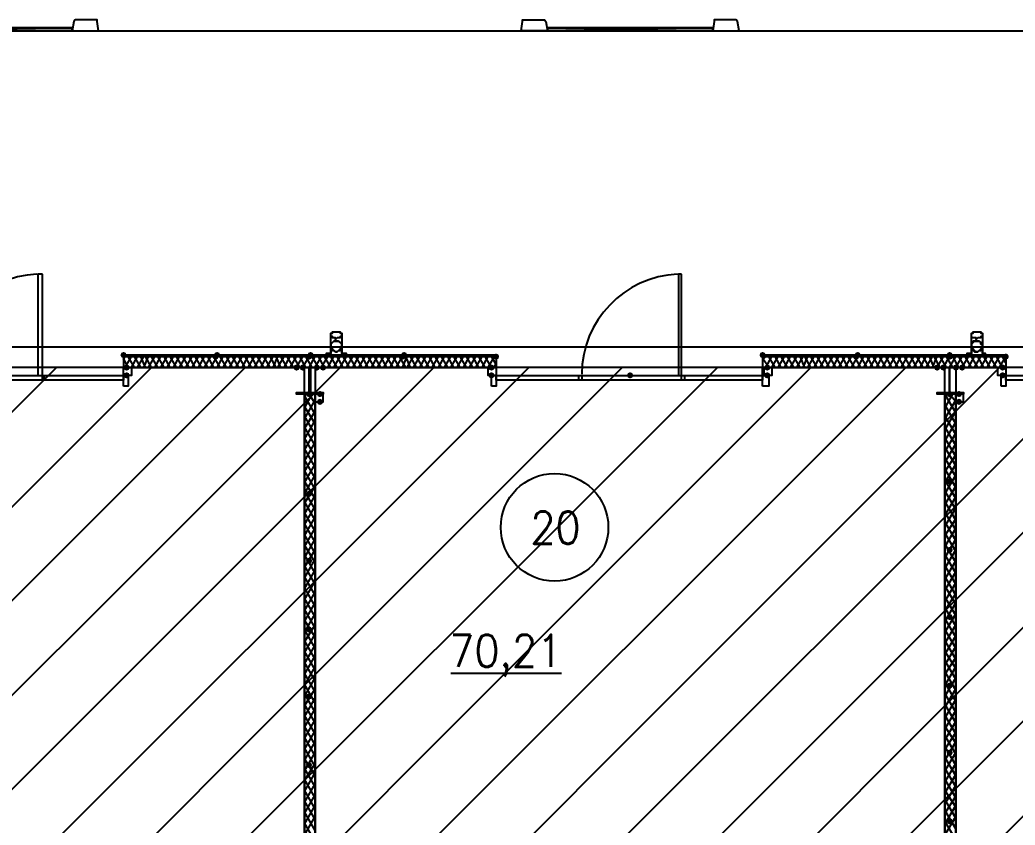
# Model space of a CAD drawing. Header units: millimetres. Extents: x 0 to 420, y 0 to 297.
# Drawn here: x 335.85 to 362.88, y 222.65 to 244.52 of the extents above; entities that cross this region are included whole.
import ezdxf

# ---------------------------------------------------------------- set-up
doc = ezdxf.new("R2010")
doc.units = ezdxf.units.MM
doc.layers.get('0').update_dxf_attribs({"linetype": 'CONTINUOUS'})
doc.styles.get("Standard").update_dxf_attribs({"font": 'STANDARD'})

msp = doc.modelspace()

# ---------------------------------------------------------------- hatches: boundary and pattern name
at = {"true_color": 0x0000fc}
h = msp.add_hatch(color=0, dxfattribs=at)
h.paths.add_polyline_path([(337.269667, 244.305667), (332.782333, 244.305667), (337.269667, 244.221)], flags=0)
h.paths.add_polyline_path([(332.782333, 244.305667), (337.269667, 244.221), (332.782333, 244.221)], flags=0)
h = msp.add_hatch(color=0, dxfattribs=at)
h.paths.add_polyline_path([(354.668667, 244.305667), (350.181333, 244.305667), (354.668667, 244.221)], flags=0)
h.paths.add_polyline_path([(350.181333, 244.305667), (354.668667, 244.221), (350.181333, 244.221)], flags=0)
at = {"true_color": 0x0000fe}
for points in [[(338.751333, 235.415667), (338.726462, 235.355871), (338.666667, 235.331), (338.606871, 235.355871), (338.582, 235.415667), (338.606871, 235.475462), (338.666667, 235.500333), (338.726462, 235.475463)], [(341.249, 235.373333), (341.224129, 235.313538), (341.164333, 235.288667), (341.104537, 235.313538), (341.079667, 235.373333), (341.104537, 235.433129), (341.164333, 235.458), (341.224129, 235.433129)], [(341.291333, 235.415667), (341.266462, 235.355871), (341.206667, 235.331), (341.146871, 235.355871), (341.122, 235.415667), (341.146871, 235.475462), (341.206667, 235.500333), (341.266462, 235.475463)], [(343.789, 235.373333), (343.764129, 235.313538), (343.704333, 235.288667), (343.644537, 235.313538), (343.619667, 235.373333), (343.644537, 235.433129), (343.704333, 235.458), (343.764129, 235.433129)], [(343.789, 235.373333), (343.764129, 235.313538), (343.704333, 235.288667), (343.644537, 235.313538), (343.619667, 235.373333), (343.644537, 235.433129), (343.704333, 235.458), (343.764129, 235.433129)], [(343.831333, 235.415667), (343.806462, 235.355871), (343.746667, 235.331), (343.686871, 235.355871), (343.662, 235.415667), (343.686871, 235.475462), (343.746667, 235.500333), (343.806462, 235.475463)], [(343.831333, 235.415667), (343.806462, 235.355871), (343.746667, 235.331), (343.686871, 235.355871), (343.662, 235.415667), (343.686871, 235.475462), (343.746667, 235.500333), (343.806462, 235.475463)], [(346.329, 235.373333), (346.304129, 235.313538), (346.244333, 235.288667), (346.184537, 235.313538), (346.159667, 235.373333), (346.184537, 235.433129), (346.244333, 235.458), (346.304129, 235.433129)], [(346.371333, 235.415667), (346.346462, 235.355871), (346.286667, 235.331), (346.226871, 235.355871), (346.202, 235.415667), (346.226871, 235.475462), (346.286667, 235.500333), (346.346462, 235.475463)], [(348.869, 235.373333), (348.844129, 235.313538), (348.784333, 235.288667), (348.724538, 235.313538), (348.699667, 235.373333), (348.724537, 235.433129), (348.784333, 235.458), (348.844129, 235.433129)], [(356.108, 235.415667), (356.083129, 235.355871), (356.023333, 235.331), (355.963538, 235.355871), (355.938667, 235.415667), (355.963537, 235.475462), (356.023333, 235.500333), (356.083129, 235.475463)], [(358.648, 235.373333), (358.623129, 235.313538), (358.563333, 235.288667), (358.503537, 235.313538), (358.478667, 235.373333), (358.503537, 235.433129), (358.563333, 235.458), (358.623129, 235.433129)], [(358.690333, 235.415667), (358.665462, 235.355871), (358.605667, 235.331), (358.545871, 235.355871), (358.521, 235.415667), (358.545871, 235.475462), (358.605667, 235.500333), (358.665462, 235.475463)], [(361.188, 235.415667), (361.163129, 235.355871), (361.103333, 235.331), (361.043537, 235.355871), (361.018667, 235.415667), (361.043537, 235.475462), (361.103333, 235.500333), (361.163129, 235.475463)], [(361.188, 235.415667), (361.163129, 235.355871), (361.103333, 235.331), (361.043537, 235.355871), (361.018667, 235.415667), (361.043537, 235.475462), (361.103333, 235.500333), (361.163129, 235.475463)], [(361.188, 235.373333), (361.163129, 235.313538), (361.103333, 235.288667), (361.043537, 235.313538), (361.018667, 235.373333), (361.043537, 235.433129), (361.103333, 235.458), (361.163129, 235.433129)], [(361.188, 235.373333), (361.163129, 235.313538), (361.103333, 235.288667), (361.043537, 235.313538), (361.018667, 235.373333), (361.043537, 235.433129), (361.103333, 235.458), (361.163129, 235.433129)], [(362.712, 235.373333), (362.687129, 235.313538), (362.627333, 235.288667), (362.567538, 235.313538), (362.542667, 235.373333), (362.567537, 235.433129), (362.627333, 235.458), (362.687129, 235.433129)]]:
    msp.add_hatch(color=0, dxfattribs=at).paths.add_polyline_path(points, flags=0)
at = {"true_color": 0x000007}
h = msp.add_hatch(color=0, dxfattribs=at)
h.paths.add_polyline_path([(343.704333, 235.415667), (338.666667, 235.415667), (343.704333, 235.373333)], flags=0)
h.paths.add_polyline_path([(338.666667, 235.415667), (343.704333, 235.373333), (338.666667, 235.373333)], flags=0)
for points in [[(338.836, 235.077), (338.811129, 235.017204), (338.751333, 234.992333), (338.691537, 235.017204), (338.666667, 235.077), (338.691537, 235.136796), (338.751333, 235.161667), (338.811129, 235.136796)], [(343.450333, 235.077), (343.425462, 235.017204), (343.365667, 234.992333), (343.305871, 235.017204), (343.281, 235.077), (343.305871, 235.136796), (343.365667, 235.161667), (343.425462, 235.136796)], [(343.619667, 235.077), (343.594796, 235.017204), (343.535, 234.992333), (343.475204, 235.017204), (343.450333, 235.077), (343.475204, 235.136796), (343.535, 235.161667), (343.594796, 235.136796)], [(344.000667, 235.077), (343.975796, 235.017204), (343.916, 234.992333), (343.856204, 235.017204), (343.831333, 235.077), (343.856204, 235.136796), (343.916, 235.161667), (343.975796, 235.136796)], [(344.17, 235.077), (344.145129, 235.017204), (344.085333, 234.992333), (344.025538, 235.017204), (344.000667, 235.077), (344.025537, 235.136796), (344.085333, 235.161667), (344.145129, 235.136796)], [(348.742, 235.077), (348.717129, 235.017204), (348.657333, 234.992333), (348.597538, 235.017204), (348.572667, 235.077), (348.597537, 235.136796), (348.657333, 235.161667), (348.717129, 235.136796)], [(356.235, 235.077), (356.210129, 235.017204), (356.150333, 234.992333), (356.090537, 235.017204), (356.065667, 235.077), (356.090537, 235.136796), (356.150333, 235.161667), (356.210129, 235.136796)], [(360.849333, 235.077), (360.824462, 235.017204), (360.764667, 234.992333), (360.704871, 235.017204), (360.68, 235.077), (360.704871, 235.136796), (360.764667, 235.161667), (360.824462, 235.136796)], [(361.018667, 235.077), (360.993796, 235.017204), (360.934, 234.992333), (360.874204, 235.017204), (360.849333, 235.077), (360.874204, 235.136796), (360.934, 235.161667), (360.993796, 235.136796)], [(361.357333, 235.077), (361.332462, 235.017204), (361.272667, 234.992333), (361.212871, 235.017204), (361.188, 235.077), (361.212871, 235.136796), (361.272667, 235.161667), (361.332462, 235.136796)], [(361.526667, 235.077), (361.501796, 235.017204), (361.442, 234.992333), (361.382204, 235.017204), (361.357333, 235.077), (361.382204, 235.136796), (361.442, 235.161667), (361.501796, 235.136796)], [(362.627333, 235.077), (362.602462, 235.017204), (362.542667, 234.992333), (362.482871, 235.017204), (362.458, 235.077), (362.482871, 235.136796), (362.542667, 235.161667), (362.602462, 235.136796)], [(338.836, 234.865333), (338.811129, 234.805537), (338.751333, 234.780667), (338.691537, 234.805537), (338.666667, 234.865333), (338.691537, 234.925129), (338.751333, 234.95), (338.811129, 234.925129)], [(348.742, 234.865333), (348.717129, 234.805537), (348.657333, 234.780667), (348.597538, 234.805537), (348.572667, 234.865333), (348.597537, 234.925129), (348.657333, 234.95), (348.717129, 234.925129)], [(352.509667, 234.865333), (352.484796, 234.805537), (352.425, 234.780667), (352.365204, 234.805537), (352.340333, 234.865333), (352.365204, 234.925129), (352.425, 234.95), (352.484796, 234.925129)], [(352.509667, 234.865333), (352.484796, 234.805537), (352.425, 234.780667), (352.365204, 234.805537), (352.340333, 234.865333), (352.365204, 234.925129), (352.425, 234.95), (352.484796, 234.925129)], [(356.235, 234.865333), (356.210129, 234.805537), (356.150333, 234.780667), (356.090537, 234.805537), (356.065667, 234.865333), (356.090537, 234.925129), (356.150333, 234.95), (356.210129, 234.925129)], [(362.627333, 234.865333), (362.602462, 234.805537), (362.542667, 234.780667), (362.482871, 234.805537), (362.458, 234.865333), (362.482871, 234.925129), (362.542667, 234.95), (362.602462, 234.925129)], [(343.789, 234.357333), (343.764129, 234.297537), (343.704333, 234.272667), (343.644537, 234.297537), (343.619667, 234.357333), (343.644537, 234.417129), (343.704333, 234.442), (343.764129, 234.417129)], [(344.085333, 234.357333), (344.060462, 234.297537), (344.000667, 234.272667), (343.940871, 234.297537), (343.916, 234.357333), (343.940871, 234.417129), (344.000667, 234.442), (344.060462, 234.417129)], [(361.188, 234.357333), (361.163129, 234.297537), (361.103333, 234.272667), (361.043537, 234.297537), (361.018667, 234.357333), (361.043537, 234.417129), (361.103333, 234.442), (361.163129, 234.417129)], [(361.442, 234.357333), (361.417129, 234.297537), (361.357333, 234.272667), (361.297537, 234.297537), (361.272667, 234.357333), (361.297537, 234.417129), (361.357333, 234.442), (361.417129, 234.417129)], [(344.085333, 234.145667), (344.060462, 234.085871), (344.000667, 234.061), (343.940871, 234.085871), (343.916, 234.145667), (343.940871, 234.205462), (344.000667, 234.230333), (344.060462, 234.205463)], [(361.442, 234.145667), (361.417129, 234.085871), (361.357333, 234.061), (361.297537, 234.085871), (361.272667, 234.145667), (361.297537, 234.205462), (361.357333, 234.230333), (361.417129, 234.205463)], [(361.188, 231.986667), (361.163129, 231.926871), (361.103333, 231.902), (361.043537, 231.926871), (361.018667, 231.986667), (361.043537, 232.046462), (361.103333, 232.071333), (361.163129, 232.046463)], [(343.789, 231.648), (343.764129, 231.588204), (343.704333, 231.563333), (343.644537, 231.588204), (343.619667, 231.648), (343.644537, 231.707796), (343.704333, 231.732667), (343.764129, 231.707796)], [(361.188, 230.124), (361.163129, 230.064204), (361.103333, 230.039333), (361.043537, 230.064204), (361.018667, 230.124), (361.043537, 230.183796), (361.103333, 230.208667), (361.163129, 230.183796)], [(343.789, 229.827667), (343.764129, 229.767871), (343.704333, 229.743), (343.644537, 229.767871), (343.619667, 229.827667), (343.644537, 229.887462), (343.704333, 229.912333), (343.764129, 229.887463)], [(361.188, 228.303667), (361.163129, 228.243871), (361.103333, 228.219), (361.043537, 228.243871), (361.018667, 228.303667), (361.043537, 228.363462), (361.103333, 228.388333), (361.163129, 228.363463)], [(343.789, 227.965), (343.764129, 227.905204), (343.704333, 227.880333), (343.644537, 227.905204), (343.619667, 227.965), (343.644537, 228.024796), (343.704333, 228.049667), (343.764129, 228.024796)], [(361.188, 226.441), (361.163129, 226.381204), (361.103333, 226.356333), (361.043537, 226.381204), (361.018667, 226.441), (361.043537, 226.500796), (361.103333, 226.525667), (361.163129, 226.500796)], [(343.789, 226.144667), (343.764129, 226.084871), (343.704333, 226.06), (343.644537, 226.084871), (343.619667, 226.144667), (343.644537, 226.204462), (343.704333, 226.229333), (343.764129, 226.204463)], [(361.188, 224.620667), (361.163129, 224.560871), (361.103333, 224.536), (361.043537, 224.560871), (361.018667, 224.620667), (361.043537, 224.680462), (361.103333, 224.705333), (361.163129, 224.680463)], [(343.789, 224.282), (343.764129, 224.222204), (343.704333, 224.197333), (343.644537, 224.222204), (343.619667, 224.282), (343.644537, 224.341796), (343.704333, 224.366667), (343.764129, 224.341796)], [(361.188, 222.758), (361.163129, 222.698204), (361.103333, 222.673333), (361.043537, 222.698204), (361.018667, 222.758), (361.043537, 222.817796), (361.103333, 222.842667), (361.163129, 222.817796)]]:
    msp.add_hatch(color=0, dxfattribs=at).paths.add_polyline_path(points, flags=0)
h = msp.add_hatch(color=0, dxfattribs=at)
h.paths.add_polyline_path([(348.784333, 235.415667), (343.746667, 235.415667), (348.784333, 235.373333)], flags=0)
h.paths.add_polyline_path([(343.746667, 235.415667), (348.784333, 235.373333), (343.746667, 235.373333)], flags=0)
h = msp.add_hatch(color=0, dxfattribs=at)
h.paths.add_polyline_path([(361.103333, 235.415667), (356.023333, 235.415667), (361.103333, 235.373333)], flags=0)
h.paths.add_polyline_path([(356.023333, 235.415667), (361.103333, 235.373333), (356.023333, 235.373333)], flags=0)
h = msp.add_hatch(color=0, dxfattribs=at)
h.paths.add_polyline_path([(362.627333, 235.415667), (361.103333, 235.415667), (362.627333, 235.373333)], flags=0)
h.paths.add_polyline_path([(361.103333, 235.415667), (362.627333, 235.373333), (361.103333, 235.373333)], flags=0)

# ---------------------------------------------------------------- linework, layer by layer
at = {"color": 0, "true_color": 0x000007}
for points in [[(337.989333, 244.221), (337.947, 244.475), (337.947, 244.517333), (337.354333, 244.517333), (337.312, 244.475), (337.269667, 244.221)], [(349.461667, 244.221), (349.504, 244.475), (349.504, 244.517333), (350.096667, 244.517333), (350.139, 244.475), (350.181333, 244.221)], [(355.388333, 244.221), (355.346, 244.475), (355.303667, 244.517333), (354.711, 244.517333), (354.711, 244.475), (354.668667, 244.221)], [(117.263333, 244.221), (378.883333, 244.221), (378.883333, 235.627333), (117.263333, 235.627333)], [(337.269667, 244.305667), (332.782333, 244.305667), (332.782333, 244.221), (337.269667, 244.221)], [(335.534, 244.305667), (334.941333, 244.305667), (335.534, 244.305667), (336.380667, 244.305667)], [(336.126667, 244.305667), (335.534, 244.305667), (336.126667, 244.305667), (336.973333, 244.305667), (336.126667, 244.305667), (335.534, 244.305667), (336.126667, 244.305667), (336.973333, 244.305667)], [(336.677, 244.305667), (336.126667, 244.305667), (336.677, 244.305667), (337.269667, 244.305667)], [(337.269667, 244.305667), (336.677, 244.305667)], [(350.604667, 244.305667), (350.181333, 244.305667), (350.604667, 244.305667), (351.493667, 244.305667)], [(350.181333, 244.305667), (350.308333, 244.305667), (350.181333, 244.305667), (350.901, 244.305667)], [(354.668667, 244.305667), (350.181333, 244.305667), (350.181333, 244.221), (354.668667, 244.221)], [(351.197333, 244.305667), (350.604667, 244.305667), (351.197333, 244.305667), (352.044, 244.305667)], [(351.747667, 244.305667), (351.197333, 244.305667), (351.747667, 244.305667), (352.636667, 244.305667)], [(352.340333, 244.305667), (351.747667, 244.305667), (352.340333, 244.305667), (353.229333, 244.305667)], [(352.933, 244.305667), (352.340333, 244.305667), (352.933, 244.305667), (353.779667, 244.305667)], [(353.483333, 244.305667), (352.933, 244.305667), (353.483333, 244.305667), (354.372333, 244.305667), (353.483333, 244.305667), (352.933, 244.305667), (353.483333, 244.305667), (354.372333, 244.305667)], [(354.076, 244.305667), (353.483333, 244.305667), (354.076, 244.305667), (354.668667, 244.305667)], [(354.668667, 244.305667), (354.076, 244.305667)], [(336.465333, 237.617), (336.338333, 237.617), (336.338333, 234.865333), (336.465333, 234.865333)], [(353.822, 237.617), (353.737333, 237.617), (353.737333, 234.865333), (353.822, 234.865333)], [(344.297, 235.966), (344.297, 236.008333), (344.339333, 236.008333), (344.339333, 236.050667), (344.381667, 236.050667), (344.424, 236.050667), (344.466333, 236.050667), (344.508667, 236.050667), (344.551, 236.050667), (344.551, 236.008333), (344.593333, 236.008333), (344.593333, 235.966), (344.593333, 235.923667), (344.551, 235.923667), (344.551, 235.881333), (344.508667, 235.881333), (344.466333, 235.881333), (344.424, 235.839), (344.424, 235.881333), (344.381667, 235.881333), (344.339333, 235.881333), (344.339333, 235.923667), (344.297, 235.923667)], [(361.696, 235.966), (361.696, 236.008333), (361.738333, 236.008333), (361.738333, 236.050667), (361.780667, 236.050667), (361.823, 236.050667), (361.865333, 236.050667), (361.907667, 236.050667), (361.95, 236.050667), (361.95, 236.008333), (361.992333, 236.008333), (361.992333, 235.966), (361.992333, 235.923667), (361.95, 235.923667), (361.95, 235.881333), (361.907667, 235.881333), (361.865333, 235.881333), (361.823, 235.839), (361.823, 235.881333), (361.780667, 235.881333), (361.738333, 235.881333), (361.696, 235.923667)], [(344.17, 235.458), (344.297, 235.458), (344.297, 235.669667), (344.297, 235.712), (344.339333, 235.754333), (344.381667, 235.796667), (344.424, 235.796667), (344.466333, 235.796667), (344.508667, 235.796667), (344.551, 235.754333), (344.593333, 235.712), (344.593333, 235.669667), (344.593333, 235.458), (344.720333, 235.458), (344.593333, 235.458), (344.593333, 235.669667), (344.593333, 235.712), (344.551, 235.754333), (344.508667, 235.796667), (344.466333, 235.796667), (344.424, 235.796667), (344.381667, 235.796667), (344.339333, 235.754333), (344.297, 235.712), (344.297, 235.669667), (344.297, 235.458), (344.17, 235.458), (344.297, 235.458), (344.297, 235.669667), (344.297, 235.712), (344.339333, 235.754333), (344.381667, 235.796667), (344.424, 235.796667), (344.466333, 235.796667), (344.508667, 235.796667), (344.551, 235.754333), (344.593333, 235.712), (344.593333, 235.669667), (344.593333, 235.458), (344.720333, 235.458), (344.593333, 235.458), (344.593333, 235.669667), (344.593333, 235.712), (344.551, 235.754333), (344.508667, 235.796667), (344.466333, 235.796667), (344.424, 235.796667), (344.381667, 235.796667), (344.339333, 235.754333), (344.297, 235.712), (344.297, 235.669667), (344.297, 235.458), (344.17, 235.458), (344.297, 235.458), (344.297, 235.669667), (344.297, 235.712), (344.339333, 235.754333), (344.381667, 235.796667), (344.424, 235.796667), (344.466333, 235.796667), (344.508667, 235.796667), (344.551, 235.754333), (344.593333, 235.712), (344.593333, 235.669667), (344.593333, 235.458), (344.720333, 235.458), (344.593333, 235.458), (344.593333, 235.669667), (344.593333, 235.712), (344.551, 235.754333), (344.508667, 235.796667), (344.466333, 235.796667), (344.424, 235.796667), (344.381667, 235.796667), (344.339333, 235.754333), (344.297, 235.712), (344.297, 235.669667), (344.297, 235.458)], [(344.297, 235.669667), (344.297, 235.627333), (344.297, 235.585), (344.339333, 235.585), (344.339333, 235.542667), (344.381667, 235.542667), (344.424, 235.500333), (344.466333, 235.500333), (344.508667, 235.542667), (344.551, 235.542667), (344.551, 235.585), (344.593333, 235.585), (344.593333, 235.627333), (344.593333, 235.669667), (344.593333, 235.712), (344.551, 235.754333), (344.508667, 235.796667), (344.466333, 235.796667), (344.424, 235.796667), (344.381667, 235.796667), (344.339333, 235.754333), (344.297, 235.712), (344.297, 235.669667), (344.297, 235.712), (344.339333, 235.754333), (344.381667, 235.796667), (344.424, 235.796667), (344.466333, 235.796667), (344.508667, 235.796667), (344.551, 235.754333), (344.593333, 235.712), (344.593333, 235.669667), (344.593333, 235.627333), (344.593333, 235.585), (344.551, 235.585), (344.551, 235.542667), (344.508667, 235.542667), (344.466333, 235.500333), (344.424, 235.500333), (344.381667, 235.542667), (344.339333, 235.542667), (344.339333, 235.585), (344.297, 235.585), (344.297, 235.627333)], [(344.593333, 235.669667), (344.593333, 235.627333), (344.593333, 235.585), (344.551, 235.585), (344.551, 235.542667), (344.508667, 235.542667), (344.466333, 235.500333), (344.424, 235.500333), (344.381667, 235.542667), (344.339333, 235.542667), (344.339333, 235.585), (344.297, 235.585), (344.297, 235.627333), (344.297, 235.669667), (344.297, 235.712), (344.339333, 235.754333), (344.381667, 235.796667), (344.424, 235.796667), (344.466333, 235.796667), (344.508667, 235.796667), (344.551, 235.754333), (344.593333, 235.712)], [(361.569, 235.458), (361.696, 235.458), (361.696, 235.669667), (361.696, 235.712), (361.738333, 235.754333), (361.738333, 235.796667), (361.780667, 235.796667), (361.823, 235.796667), (361.865333, 235.796667), (361.907667, 235.796667), (361.95, 235.754333), (361.95, 235.712), (361.992333, 235.712), (361.992333, 235.669667), (361.992333, 235.458), (362.077, 235.458), (361.992333, 235.458), (361.992333, 235.669667), (361.992333, 235.712), (361.95, 235.712), (361.95, 235.754333), (361.907667, 235.796667), (361.865333, 235.796667), (361.823, 235.796667), (361.780667, 235.796667), (361.738333, 235.796667), (361.738333, 235.754333), (361.696, 235.712), (361.696, 235.669667), (361.696, 235.458), (361.569, 235.458), (361.696, 235.458), (361.696, 235.669667), (361.696, 235.712), (361.738333, 235.754333), (361.738333, 235.796667), (361.780667, 235.796667), (361.823, 235.796667), (361.865333, 235.796667), (361.907667, 235.796667), (361.95, 235.754333), (361.95, 235.712), (361.992333, 235.712), (361.992333, 235.669667), (361.992333, 235.458), (362.077, 235.458), (361.992333, 235.458), (361.992333, 235.669667), (361.992333, 235.712), (361.95, 235.712), (361.95, 235.754333), (361.907667, 235.796667), (361.865333, 235.796667), (361.823, 235.796667), (361.780667, 235.796667), (361.738333, 235.796667), (361.738333, 235.754333), (361.696, 235.712), (361.696, 235.669667), (361.696, 235.458), (361.569, 235.458), (361.696, 235.458), (361.696, 235.669667), (361.696, 235.712), (361.738333, 235.754333), (361.738333, 235.796667), (361.780667, 235.796667), (361.823, 235.796667), (361.865333, 235.796667), (361.907667, 235.796667), (361.95, 235.754333), (361.95, 235.712), (361.992333, 235.712), (361.992333, 235.669667), (361.992333, 235.458), (362.077, 235.458), (361.992333, 235.458), (361.992333, 235.669667), (361.992333, 235.712), (361.95, 235.712), (361.95, 235.754333), (361.907667, 235.796667), (361.865333, 235.796667), (361.823, 235.796667), (361.780667, 235.796667), (361.738333, 235.796667), (361.738333, 235.754333), (361.696, 235.712), (361.696, 235.669667), (361.696, 235.458)], [(361.696, 235.669667), (361.696, 235.627333), (361.696, 235.585), (361.738333, 235.585), (361.738333, 235.542667), (361.780667, 235.542667), (361.780667, 235.500333), (361.823, 235.500333), (361.865333, 235.500333), (361.907667, 235.542667), (361.95, 235.542667), (361.95, 235.585), (361.992333, 235.627333), (361.992333, 235.669667), (361.992333, 235.712), (361.95, 235.712), (361.95, 235.754333), (361.907667, 235.796667), (361.865333, 235.796667), (361.823, 235.796667), (361.780667, 235.796667), (361.738333, 235.796667), (361.738333, 235.754333), (361.696, 235.712), (361.696, 235.669667), (361.696, 235.712), (361.738333, 235.754333), (361.738333, 235.796667), (361.780667, 235.796667), (361.823, 235.796667), (361.865333, 235.796667), (361.907667, 235.796667), (361.95, 235.754333), (361.95, 235.712), (361.992333, 235.712), (361.992333, 235.669667), (361.992333, 235.627333), (361.95, 235.585), (361.95, 235.542667), (361.907667, 235.542667), (361.865333, 235.500333), (361.823, 235.500333), (361.780667, 235.500333), (361.780667, 235.542667), (361.738333, 235.542667), (361.738333, 235.585), (361.696, 235.585), (361.696, 235.627333)], [(361.992333, 235.669667), (361.992333, 235.627333), (361.95, 235.585), (361.95, 235.542667), (361.907667, 235.542667), (361.865333, 235.500333), (361.823, 235.500333), (361.780667, 235.500333), (361.780667, 235.542667), (361.738333, 235.542667), (361.738333, 235.585), (361.696, 235.585), (361.696, 235.627333), (361.696, 235.669667), (361.696, 235.712), (361.738333, 235.754333), (361.738333, 235.796667), (361.780667, 235.796667), (361.823, 235.796667), (361.865333, 235.796667), (361.907667, 235.796667), (361.95, 235.754333), (361.95, 235.712), (361.992333, 235.712)], [(105.156, 117.940667), (390.990667, 117.940667), (390.990667, 235.627333), (105.156, 235.627333)], [(343.704333, 235.415667), (338.666667, 235.415667), (343.704333, 235.373333)], [(338.666667, 235.415667), (343.704333, 235.373333), (338.666667, 235.373333)], [(338.666667, 235.373333), (343.704333, 235.373333), (343.704333, 235.415667), (338.666667, 235.415667)], [(338.666667, 235.373333), (343.704333, 235.373333), (343.704333, 235.415667), (338.666667, 235.415667)], [(348.784333, 235.415667), (343.746667, 235.415667), (348.784333, 235.373333)], [(343.746667, 235.415667), (348.784333, 235.373333), (343.746667, 235.373333)], [(348.784333, 235.415667), (343.746667, 235.415667), (343.746667, 235.373333), (348.784333, 235.373333)], [(348.784333, 235.415667), (343.746667, 235.415667), (343.746667, 235.373333), (348.784333, 235.373333)], [(361.103333, 235.415667), (356.023333, 235.415667), (361.103333, 235.373333)], [(356.023333, 235.415667), (361.103333, 235.373333), (356.023333, 235.373333)], [(356.023333, 235.373333), (361.103333, 235.373333), (361.103333, 235.415667), (356.023333, 235.415667)], [(356.023333, 235.373333), (361.103333, 235.373333), (361.103333, 235.415667), (356.023333, 235.415667)], [(362.627333, 235.415667), (361.103333, 235.415667), (362.627333, 235.373333)], [(361.103333, 235.415667), (362.627333, 235.373333), (361.103333, 235.373333)], [(362.627333, 235.415667), (361.103333, 235.415667), (361.103333, 235.373333), (362.627333, 235.373333)], [(362.627333, 235.415667), (361.103333, 235.415667), (361.103333, 235.373333), (362.627333, 235.373333)], [(343.577333, 200.617667), (343.577333, 235.077), (326.474667, 235.077), (326.474667, 200.617667)], [(338.878333, 234.865333), (338.666667, 234.865333), (338.666667, 235.077), (338.878333, 235.077), (338.878333, 234.865333), (338.666667, 234.865333), (338.666667, 235.077), (338.878333, 235.077)], [(344.085333, 234.357333), (343.365667, 234.357333), (343.365667, 234.399667), (343.704333, 234.399667), (343.704333, 235.077), (343.365667, 235.077), (344.085333, 235.077), (343.746667, 235.077), (343.746667, 234.399667), (344.085333, 234.399667)], [(343.873667, 200.617667), (360.976333, 200.617667), (360.976333, 235.077), (343.873667, 235.077)], [(348.784333, 234.865333), (348.572667, 234.865333), (348.572667, 235.077), (348.784333, 235.077), (348.784333, 234.865333), (348.572667, 234.865333), (348.572667, 235.077), (348.784333, 235.077)], [(356.277333, 234.865333), (356.065667, 234.865333), (356.065667, 235.077), (356.277333, 235.077), (356.277333, 234.865333), (356.023333, 234.865333), (356.023333, 235.077), (356.277333, 235.077)], [(361.484333, 234.357333), (360.764667, 234.357333), (360.764667, 234.399667), (361.103333, 234.399667), (361.103333, 235.077), (360.764667, 235.077), (361.484333, 235.077), (361.103333, 235.077), (361.103333, 234.399667), (361.484333, 234.399667)], [(361.272667, 235.077), (361.272667, 200.617667), (390.440333, 200.617667), (390.440333, 229.023333), (373.634, 229.023333), (373.634, 235.077)], [(362.627333, 234.865333), (362.415667, 234.865333), (362.415667, 235.077), (362.627333, 235.077), (362.627333, 234.865333), (362.415667, 234.865333), (362.415667, 235.077), (362.627333, 235.077)], [(331.385333, 234.865333), (338.666667, 234.865333), (338.666667, 234.738333), (331.385333, 234.738333)], [(336.465333, 234.865333), (336.507667, 234.865333), (336.507667, 234.738333), (336.465333, 234.738333)], [(338.666667, 234.569), (338.666667, 234.865333), (338.793667, 234.865333), (338.793667, 234.569)], [(348.657333, 234.569), (348.657333, 234.865333), (348.784333, 234.865333), (348.784333, 234.569)], [(348.784333, 234.865333), (356.023333, 234.865333), (356.023333, 234.738333), (348.784333, 234.738333)], [(351.028, 234.865333), (351.112667, 234.865333), (351.112667, 234.738333), (351.028, 234.738333)], [(353.822, 234.865333), (353.906667, 234.865333), (353.906667, 234.738333), (353.822, 234.738333)], [(356.023333, 234.569), (356.023333, 234.865333), (356.192667, 234.865333), (356.192667, 234.569)], [(362.500333, 234.569), (362.500333, 234.865333), (362.627333, 234.865333), (362.627333, 234.569)], [(362.627333, 234.865333), (369.908667, 234.865333), (369.908667, 234.738333), (362.627333, 234.738333)], [(343.873667, 217.720333), (343.873667, 234.357333), (343.577333, 234.357333), (343.577333, 217.720333)], [(344.085333, 234.357333), (343.873667, 234.357333), (343.873667, 234.145667), (344.085333, 234.145667), (344.085333, 234.357333), (343.873667, 234.357333), (343.873667, 234.145667), (344.085333, 234.145667)], [(360.976333, 234.357333), (360.976333, 217.720333), (361.272667, 217.720333), (361.272667, 234.357333)], [(361.484333, 234.357333), (361.272667, 234.357333), (361.272667, 234.145667), (361.484333, 234.145667), (361.484333, 234.357333), (361.272667, 234.357333), (361.272667, 234.145667), (361.484333, 234.145667)]]:
    msp.add_lwpolyline(points, close=True, dxfattribs=at)
at = {"color": 0, "true_color": 0x0000fc}
for points in [[(337.269667, 244.305667), (332.782333, 244.305667), (337.269667, 244.221)], [(332.782333, 244.305667), (337.269667, 244.221), (332.782333, 244.221)], [(354.668667, 244.305667), (350.181333, 244.305667), (354.668667, 244.221)], [(350.181333, 244.305667), (354.668667, 244.221), (350.181333, 244.221)]]:
    msp.add_lwpolyline(points, close=True, dxfattribs=at)
at = {"color": 0, "true_color": 0x000007}
for points in [[(336.315677, 237.613977), (336.04715, 237.588163), (335.787069, 237.537219), (335.536649, 237.462416), (335.297107, 237.365024), (335.069658, 237.246314), (334.855519, 237.107555), (334.655905, 236.950018), (334.472033, 236.774973), (334.30512, 236.58369), (334.15638, 236.377438), (334.027031, 236.157489), (333.918288, 235.925112), (333.831367, 235.681577), (333.767485, 235.428154), (333.727857, 235.166115), (333.713701, 234.896728)], [(353.714677, 237.613977), (353.44615, 237.588163), (353.186069, 237.537219), (352.935649, 237.462416), (352.696107, 237.365024), (352.468658, 237.246314), (352.254519, 237.107555), (352.054905, 236.950018), (351.871033, 236.774973), (351.70412, 236.58369), (351.55538, 236.377438), (351.426031, 236.157489), (351.317288, 235.925112), (351.230367, 235.681577), (351.166485, 235.428154), (351.126857, 235.166115), (351.112701, 234.896728)], [(344.297, 235.669667), (344.297, 235.966)], [(344.593333, 235.966), (344.593333, 235.669667)], [(361.696, 235.669667), (361.696, 235.966)], [(361.992333, 235.966), (361.992333, 235.669667)], [(343.704333, 235.373333), (338.666667, 235.373333), (343.704333, 235.415667), (338.666667, 235.415667)], [(338.666667, 235.288667), (338.709, 235.373333)], [(338.666667, 235.373333), (338.666667, 235.077)], [(338.666667, 235.373333), (338.666667, 235.077)], [(348.784333, 235.373333), (338.666667, 235.373333)], [(338.793667, 235.077), (338.666667, 235.331)], [(338.709, 235.077), (338.878333, 235.373333)], [(338.963, 235.077), (338.793667, 235.373333)], [(338.878333, 235.077), (339.047667, 235.373333)], [(339.132333, 235.077), (338.963, 235.373333)], [(339.047667, 235.077), (339.217, 235.373333)], [(339.259333, 235.077), (339.132333, 235.373333)], [(339.217, 235.077), (339.344, 235.373333)], [(339.428667, 235.077), (339.259333, 235.373333)], [(339.344, 235.077), (339.513333, 235.373333)], [(339.598, 235.077), (339.428667, 235.373333)], [(339.513333, 235.077), (339.682667, 235.373333)], [(339.767333, 235.077), (339.598, 235.373333)], [(339.682667, 235.077), (339.852, 235.373333)], [(339.936667, 235.077), (339.767333, 235.373333)], [(339.852, 235.077), (340.021333, 235.373333)], [(340.106, 235.077), (339.936667, 235.373333)], [(340.021333, 235.077), (340.190667, 235.373333)], [(340.275333, 235.077), (340.106, 235.373333)], [(340.190667, 235.077), (340.36, 235.373333)], [(340.444667, 235.077), (340.275333, 235.373333)], [(340.36, 235.077), (340.529333, 235.373333)], [(340.614, 235.077), (340.444667, 235.373333)], [(340.529333, 235.077), (340.698667, 235.373333)], [(340.783333, 235.077), (340.614, 235.373333)], [(340.698667, 235.077), (340.868, 235.373333)], [(340.952667, 235.077), (340.783333, 235.373333)], [(340.868, 235.077), (341.037333, 235.373333)], [(341.122, 235.077), (340.952667, 235.373333)], [(341.037333, 235.077), (341.206667, 235.373333)], [(341.291333, 235.077), (341.122, 235.373333)], [(341.206667, 235.077), (341.376, 235.373333)], [(341.460667, 235.077), (341.291333, 235.373333)], [(341.376, 235.077), (341.545333, 235.373333)], [(341.63, 235.077), (341.460667, 235.373333)], [(341.545333, 235.077), (341.714667, 235.373333)], [(341.799333, 235.077), (341.63, 235.373333)], [(341.714667, 235.077), (341.884, 235.373333)], [(341.968667, 235.077), (341.799333, 235.373333)], [(341.884, 235.077), (342.053333, 235.373333)], [(342.138, 235.077), (341.968667, 235.373333)], [(342.053333, 235.077), (342.222667, 235.373333)], [(342.307333, 235.077), (342.138, 235.373333)], [(342.222667, 235.077), (342.392, 235.373333)], [(342.476667, 235.077), (342.307333, 235.373333)], [(342.392, 235.077), (342.561333, 235.373333)], [(342.646, 235.077), (342.476667, 235.373333)], [(342.561333, 235.077), (342.730667, 235.373333)], [(342.815333, 235.077), (342.646, 235.373333)], [(342.730667, 235.077), (342.857667, 235.373333)], [(342.942333, 235.077), (342.815333, 235.373333)], [(342.857667, 235.077), (343.027, 235.373333)], [(343.111667, 235.077), (342.942333, 235.373333)], [(343.027, 235.077), (343.196333, 235.373333)], [(343.281, 235.077), (343.111667, 235.373333)], [(343.196333, 235.077), (343.365667, 235.373333)], [(343.450333, 235.077), (343.281, 235.373333)], [(343.365667, 235.077), (343.535, 235.373333)], [(343.619667, 235.077), (343.450333, 235.373333)], [(343.535, 235.077), (343.704333, 235.373333)], [(343.789, 235.077), (343.619667, 235.373333)], [(343.704333, 235.077), (343.873667, 235.373333)], [(348.784333, 235.415667), (343.746667, 235.415667), (348.784333, 235.415667), (343.746667, 235.373333)], [(343.958333, 235.077), (343.789, 235.373333)], [(343.873667, 235.077), (344.043, 235.373333)], [(344.127667, 235.077), (343.958333, 235.373333)], [(344.043, 235.077), (344.212333, 235.373333)], [(344.297, 235.077), (344.127667, 235.373333)], [(344.212333, 235.077), (344.381667, 235.373333)], [(344.466333, 235.077), (344.297, 235.373333)], [(344.381667, 235.077), (344.551, 235.373333)], [(344.635667, 235.077), (344.466333, 235.373333)], [(344.551, 235.077), (344.720333, 235.373333)], [(344.805, 235.077), (344.635667, 235.373333)], [(344.720333, 235.077), (344.889667, 235.373333)], [(344.974333, 235.077), (344.805, 235.373333)], [(344.889667, 235.077), (345.059, 235.373333)], [(345.143667, 235.077), (344.974333, 235.373333)], [(345.059, 235.077), (345.228333, 235.373333)], [(345.313, 235.077), (345.143667, 235.373333)], [(345.228333, 235.077), (345.397667, 235.373333)], [(345.482333, 235.077), (345.313, 235.373333)], [(345.397667, 235.077), (345.567, 235.373333)], [(345.651667, 235.077), (345.482333, 235.373333)], [(345.567, 235.077), (345.736333, 235.373333)], [(345.821, 235.077), (345.651667, 235.373333)], [(345.736333, 235.077), (345.905667, 235.373333)], [(345.990333, 235.077), (345.821, 235.373333)], [(345.905667, 235.077), (346.075, 235.373333)], [(346.159667, 235.077), (345.990333, 235.373333)], [(346.075, 235.077), (346.244333, 235.373333)], [(346.329, 235.077), (346.159667, 235.373333)], [(346.244333, 235.077), (346.371333, 235.373333)], [(346.456, 235.077), (346.329, 235.373333)], [(346.371333, 235.077), (346.540667, 235.373333)], [(346.625333, 235.077), (346.456, 235.373333)], [(346.540667, 235.077), (346.71, 235.373333)], [(346.794667, 235.077), (346.625333, 235.373333)], [(346.71, 235.077), (346.879333, 235.373333)], [(346.964, 235.077), (346.794667, 235.373333)], [(346.879333, 235.077), (347.048667, 235.373333)], [(347.133333, 235.077), (346.964, 235.373333)], [(347.048667, 235.077), (347.218, 235.373333)], [(347.302667, 235.077), (347.133333, 235.373333)], [(347.218, 235.077), (347.387333, 235.373333)], [(347.472, 235.077), (347.302667, 235.373333)], [(347.387333, 235.077), (347.556667, 235.373333)], [(347.641333, 235.077), (347.472, 235.373333)], [(347.556667, 235.077), (347.726, 235.373333)], [(347.810667, 235.077), (347.641333, 235.373333)], [(347.726, 235.077), (347.895333, 235.373333)], [(347.98, 235.077), (347.810667, 235.373333)], [(347.895333, 235.077), (348.064667, 235.373333)], [(348.149333, 235.077), (347.98, 235.373333)], [(348.064667, 235.077), (348.234, 235.373333)], [(348.318667, 235.077), (348.149333, 235.373333)], [(348.234, 235.077), (348.403333, 235.373333)], [(348.488, 235.077), (348.318667, 235.373333)], [(348.403333, 235.077), (348.572667, 235.373333)], [(348.657333, 235.077), (348.488, 235.373333)], [(348.572667, 235.077), (348.742, 235.373333)], [(348.784333, 235.161667), (348.657333, 235.373333)], [(348.742, 235.077), (348.784333, 235.204)], [(348.784333, 235.373333), (348.784333, 235.077)], [(348.784333, 235.373333), (348.784333, 235.077)], [(361.103333, 235.373333), (356.023333, 235.373333), (361.103333, 235.415667), (356.023333, 235.415667)], [(356.023333, 235.288667), (356.108, 235.373333)], [(356.023333, 235.373333), (356.023333, 235.077)], [(356.023333, 235.373333), (356.023333, 235.077)], [(362.627333, 235.373333), (356.023333, 235.373333)], [(356.192667, 235.077), (356.023333, 235.331)], [(356.108, 235.077), (356.277333, 235.373333)], [(356.362, 235.077), (356.192667, 235.373333)], [(356.277333, 235.077), (356.446667, 235.373333)], [(356.531333, 235.077), (356.362, 235.373333)], [(356.446667, 235.077), (356.616, 235.373333)], [(356.700667, 235.077), (356.531333, 235.373333)], [(356.616, 235.077), (356.785333, 235.373333)], [(356.87, 235.077), (356.700667, 235.373333)], [(356.785333, 235.077), (356.954667, 235.373333)], [(357.039333, 235.077), (356.87, 235.373333)], [(356.954667, 235.077), (357.124, 235.373333)], [(357.166333, 235.077), (357.039333, 235.373333)], [(357.124, 235.077), (357.251, 235.373333)], [(357.335667, 235.077), (357.166333, 235.373333)], [(357.251, 235.077), (357.420333, 235.373333)], [(357.505, 235.077), (357.335667, 235.373333)], [(357.420333, 235.077), (357.589667, 235.373333)], [(357.674333, 235.077), (357.505, 235.373333)], [(357.589667, 235.077), (357.759, 235.373333)], [(357.843667, 235.077), (357.674333, 235.373333)], [(357.759, 235.077), (357.928333, 235.373333)], [(358.013, 235.077), (357.843667, 235.373333)], [(357.928333, 235.077), (358.097667, 235.373333)], [(358.182333, 235.077), (358.013, 235.373333)], [(358.097667, 235.077), (358.267, 235.373333)], [(358.351667, 235.077), (358.182333, 235.373333)], [(358.267, 235.077), (358.436333, 235.373333)], [(358.521, 235.077), (358.351667, 235.373333)], [(358.436333, 235.077), (358.605667, 235.373333)], [(358.690333, 235.077), (358.521, 235.373333)], [(358.605667, 235.077), (358.775, 235.373333)], [(358.859667, 235.077), (358.690333, 235.373333)], [(358.775, 235.077), (358.944333, 235.373333)], [(359.029, 235.077), (358.859667, 235.373333)], [(358.944333, 235.077), (359.113667, 235.373333)], [(359.198333, 235.077), (359.029, 235.373333)], [(359.113667, 235.077), (359.283, 235.373333)], [(359.367667, 235.077), (359.198333, 235.373333)], [(359.283, 235.077), (359.452333, 235.373333)], [(359.537, 235.077), (359.367667, 235.373333)], [(359.452333, 235.077), (359.621667, 235.373333)], [(359.706333, 235.077), (359.537, 235.373333)], [(359.621667, 235.077), (359.791, 235.373333)], [(359.875667, 235.077), (359.706333, 235.373333)], [(359.791, 235.077), (359.960333, 235.373333)], [(360.045, 235.077), (359.875667, 235.373333)], [(359.960333, 235.077), (360.129667, 235.373333)], [(360.214333, 235.077), (360.045, 235.373333)], [(360.129667, 235.077), (360.299, 235.373333)], [(360.383667, 235.077), (360.214333, 235.373333)], [(360.299, 235.077), (360.468333, 235.373333)], [(360.553, 235.077), (360.383667, 235.373333)], [(360.468333, 235.077), (360.637667, 235.373333)], [(360.68, 235.077), (360.553, 235.373333)], [(360.637667, 235.077), (360.764667, 235.373333)], [(360.849333, 235.077), (360.68, 235.373333)], [(360.764667, 235.077), (360.934, 235.373333)], [(361.018667, 235.077), (360.849333, 235.373333)], [(360.934, 235.077), (361.103333, 235.373333)], [(361.188, 235.077), (361.018667, 235.373333)], [(362.627333, 235.415667), (361.103333, 235.415667), (362.627333, 235.415667), (361.103333, 235.373333)], [(361.103333, 235.077), (361.272667, 235.373333)], [(361.357333, 235.077), (361.188, 235.373333)], [(361.272667, 235.077), (361.442, 235.373333)], [(361.526667, 235.077), (361.357333, 235.373333)], [(361.442, 235.077), (361.611333, 235.373333)], [(361.696, 235.077), (361.526667, 235.373333)], [(361.611333, 235.077), (361.780667, 235.373333)], [(361.865333, 235.077), (361.696, 235.373333)], [(361.780667, 235.077), (361.95, 235.373333)], [(362.034667, 235.077), (361.865333, 235.373333)], [(361.95, 235.077), (362.119333, 235.373333)], [(362.204, 235.077), (362.034667, 235.373333)], [(362.119333, 235.077), (362.288667, 235.373333)], [(362.373333, 235.077), (362.204, 235.373333)], [(362.288667, 235.077), (362.458, 235.373333)], [(362.542667, 235.077), (362.373333, 235.373333)], [(362.458, 235.077), (362.627333, 235.373333)], [(362.627333, 235.204), (362.542667, 235.373333)], [(362.627333, 235.373333), (362.627333, 235.077)], [(362.627333, 235.373333), (362.627333, 235.077)], [(338.666667, 234.992333), (338.666667, 235.077), (335.026, 235.077)], [(335.026, 234.865333), (338.666667, 234.865333), (338.666667, 234.992333)], [(338.793667, 235.077), (348.657333, 235.077)], [(343.704333, 234.357333), (343.704333, 235.077)], [(352.425, 235.077), (348.784333, 235.077), (348.784333, 234.992333)], [(348.784333, 234.992333), (348.784333, 234.865333), (352.425, 234.865333)], [(356.023333, 234.992333), (356.023333, 235.077), (352.425, 235.077)], [(352.425, 234.865333), (356.023333, 234.865333), (356.023333, 234.992333)], [(356.192667, 235.077), (362.500333, 235.077)], [(361.103333, 234.357333), (361.103333, 235.077)], [(362.627333, 235.077), (362.627333, 235.119333)], [(366.268, 235.077), (362.627333, 235.077), (362.627333, 234.992333)], [(362.627333, 234.992333), (362.627333, 234.865333), (366.268, 234.865333)], [(343.365667, 234.357333), (343.365667, 234.399667)], [(343.535, 234.357333), (343.535, 234.399667)], [(343.577333, 234.272667), (343.619667, 234.357333)], [(343.577333, 233.976333), (343.789, 234.357333)], [(343.873667, 234.103333), (343.704333, 234.357333)], [(343.916, 234.357333), (343.916, 234.399667)], [(344.085333, 234.357333), (344.085333, 234.399667)], [(360.764667, 234.357333), (360.764667, 234.399667)], [(360.934, 234.357333), (360.934, 234.399667)], [(360.976333, 234.272667), (361.018667, 234.357333)], [(360.976333, 233.976333), (361.188, 234.357333)], [(361.272667, 233.849333), (360.976333, 234.357333)], [(361.272667, 234.145667), (361.103333, 234.357333)], [(361.272667, 234.357333), (361.272667, 234.399667)], [(361.442, 234.357333), (361.442, 234.399667)], [(343.873667, 233.807), (343.577333, 234.315)], [(343.577333, 233.68), (343.873667, 234.188)], [(360.976333, 233.68), (361.272667, 234.188)], [(343.873667, 233.553), (343.577333, 234.018667)], [(343.577333, 233.426), (343.873667, 233.891667)], [(361.272667, 233.553), (360.976333, 234.061)], [(360.976333, 233.383667), (361.272667, 233.891667)], [(343.873667, 233.256667), (343.577333, 233.764667)], [(343.577333, 233.129667), (343.873667, 233.637667)], [(361.272667, 233.256667), (360.976333, 233.764667)], [(360.976333, 233.087333), (361.272667, 233.595333)], [(343.873667, 232.960333), (343.577333, 233.468333)], [(343.577333, 232.833333), (343.873667, 233.341333)], [(361.272667, 232.960333), (360.976333, 233.468333)], [(360.976333, 232.791), (361.272667, 233.299)], [(343.873667, 232.664), (343.577333, 233.172)], [(343.577333, 232.537), (343.873667, 233.045)], [(361.272667, 232.664), (360.976333, 233.172)], [(360.976333, 232.494667), (361.272667, 233.002667)], [(343.873667, 232.367667), (343.577333, 232.875667)], [(343.577333, 232.240667), (343.873667, 232.748667)], [(361.272667, 232.41), (360.976333, 232.918)], [(343.873667, 232.071333), (343.577333, 232.579333)], [(360.976333, 232.240667), (361.272667, 232.706333)], [(361.272667, 232.113667), (360.976333, 232.621667)], [(343.577333, 231.944333), (343.873667, 232.452333)], [(343.873667, 231.775), (343.577333, 232.283)], [(360.976333, 231.944333), (361.272667, 232.452333)], [(361.272667, 231.817333), (360.976333, 232.325333)], [(343.577333, 231.648), (343.873667, 232.156)], [(343.873667, 231.521), (343.577333, 231.986667)], [(360.976333, 231.648), (361.272667, 232.156)], [(361.272667, 231.521), (360.976333, 232.029)], [(343.577333, 231.394), (343.873667, 231.859667)], [(343.873667, 231.224667), (343.577333, 231.732667)], [(360.976333, 231.351667), (361.272667, 231.859667)], [(361.272667, 231.224667), (360.976333, 231.732667)], [(343.577333, 231.097667), (343.873667, 231.605667)], [(343.873667, 230.928333), (343.577333, 231.436333)], [(360.976333, 231.055333), (361.272667, 231.563333)], [(361.272667, 230.928333), (360.976333, 231.436333)], [(343.577333, 230.801333), (343.873667, 231.309333)], [(343.873667, 230.632), (343.577333, 231.14)], [(360.976333, 230.759), (361.272667, 231.267)], [(361.272667, 230.674333), (360.976333, 231.14)], [(343.577333, 230.505), (343.873667, 231.013)], [(343.873667, 230.335667), (343.577333, 230.843667)], [(360.976333, 230.505), (361.272667, 230.970667)], [(361.272667, 230.378), (360.976333, 230.886)], [(343.577333, 230.208667), (343.873667, 230.716667)], [(360.976333, 230.208667), (361.272667, 230.716667)], [(361.272667, 230.081667), (360.976333, 230.589667)], [(343.873667, 230.039333), (343.577333, 230.547333)], [(343.577333, 229.912333), (343.873667, 230.420333)], [(360.976333, 229.912333), (361.272667, 230.420333)], [(343.873667, 229.785333), (343.577333, 230.251)], [(343.577333, 229.658333), (343.873667, 230.124)], [(361.272667, 229.785333), (360.976333, 230.293333)], [(360.976333, 229.616), (361.272667, 230.124)], [(343.873667, 229.489), (343.577333, 229.997)], [(343.577333, 229.362), (343.873667, 229.87)], [(361.272667, 229.489), (360.976333, 229.997)], [(360.976333, 229.319667), (361.272667, 229.827667)], [(343.873667, 229.192667), (343.577333, 229.700667)], [(343.577333, 229.065667), (343.873667, 229.573667)], [(361.272667, 229.192667), (360.976333, 229.700667)], [(360.976333, 229.023333), (361.272667, 229.531333)], [(343.873667, 228.896333), (343.577333, 229.404333)], [(343.577333, 228.769333), (343.873667, 229.277333)], [(361.272667, 228.896333), (360.976333, 229.404333)], [(360.976333, 228.727), (361.272667, 229.235)], [(343.873667, 228.6), (343.577333, 229.108)], [(343.577333, 228.473), (343.873667, 228.981)], [(361.272667, 228.642333), (360.976333, 229.150333)], [(343.873667, 228.303667), (343.577333, 228.811667)], [(343.577333, 228.176667), (343.873667, 228.684667)], [(360.976333, 228.473), (361.272667, 228.938667)], [(361.272667, 228.346), (360.976333, 228.854)], [(360.976333, 228.176667), (361.272667, 228.684667)], [(343.873667, 228.007333), (343.577333, 228.515333)], [(361.272667, 228.049667), (360.976333, 228.557667)], [(343.577333, 227.880333), (343.873667, 228.388333)], [(343.873667, 227.753333), (343.577333, 228.219)], [(360.976333, 227.880333), (361.272667, 228.388333)], [(361.272667, 227.753333), (360.976333, 228.261333)], [(343.577333, 227.626333), (343.873667, 228.092)], [(343.873667, 227.457), (343.577333, 227.965)], [(360.976333, 227.584), (361.272667, 228.092)], [(361.272667, 227.457), (360.976333, 227.965)], [(343.577333, 227.33), (343.873667, 227.838)], [(343.873667, 227.160667), (343.577333, 227.668667)], [(360.976333, 227.287667), (361.272667, 227.795667)], [(361.272667, 227.160667), (360.976333, 227.668667)], [(343.577333, 227.033667), (343.873667, 227.541667)], [(343.873667, 226.864333), (343.577333, 227.372333)], [(360.976333, 226.991333), (361.272667, 227.499333)], [(361.272667, 226.906667), (360.976333, 227.372333)], [(343.577333, 226.737333), (343.873667, 227.245333)], [(343.873667, 226.568), (343.577333, 227.076)], [(360.976333, 226.737333), (361.272667, 227.203)], [(361.272667, 226.610333), (360.976333, 227.118333)], [(343.577333, 226.441), (343.873667, 226.949)], [(360.976333, 226.441), (361.272667, 226.949)], [(361.272667, 226.314), (360.976333, 226.822)], [(343.873667, 226.271667), (343.577333, 226.779667)], [(343.577333, 226.144667), (343.873667, 226.652667)], [(347.556667, 226.779667), (350.562333, 226.779667)], [(360.976333, 226.144667), (361.272667, 226.652667)], [(361.272667, 226.017667), (360.976333, 226.525667)], [(343.873667, 225.975333), (343.577333, 226.483333)], [(343.577333, 225.890667), (343.873667, 226.356333)], [(360.976333, 225.848333), (361.272667, 226.356333)], [(343.873667, 225.721333), (343.577333, 226.229333)], [(343.577333, 225.594333), (343.873667, 226.102333)], [(361.272667, 225.721333), (360.976333, 226.229333)], [(360.976333, 225.552), (361.272667, 226.06)], [(343.873667, 225.425), (343.577333, 225.933)], [(343.577333, 225.298), (343.873667, 225.806)], [(361.272667, 225.425), (360.976333, 225.933)], [(360.976333, 225.255667), (361.272667, 225.763667)], [(343.873667, 225.128667), (343.577333, 225.636667)], [(343.577333, 225.001667), (343.873667, 225.509667)], [(361.272667, 225.128667), (360.976333, 225.636667)], [(360.976333, 224.959333), (361.272667, 225.467333)], [(343.873667, 224.832333), (343.577333, 225.340333)], [(343.577333, 224.705333), (343.873667, 225.213333)], [(361.272667, 224.874667), (360.976333, 225.340333)], [(360.976333, 224.705333), (361.272667, 225.171)], [(343.873667, 224.536), (343.577333, 225.044)], [(343.577333, 224.409), (343.873667, 224.917)], [(361.272667, 224.578333), (360.976333, 225.086333)], [(360.976333, 224.409), (361.272667, 224.917)], [(343.873667, 224.239667), (343.577333, 224.747667)], [(343.577333, 224.112667), (343.873667, 224.620667)], [(361.272667, 224.282), (360.976333, 224.79)], [(360.976333, 224.112667), (361.272667, 224.620667)], [(343.873667, 223.985667), (343.577333, 224.451333)], [(361.272667, 223.985667), (360.976333, 224.493667)], [(343.577333, 223.858667), (343.873667, 224.324333)], [(343.873667, 223.689333), (343.577333, 224.197333)], [(360.976333, 223.816333), (361.272667, 224.324333)], [(361.272667, 223.689333), (360.976333, 224.197333)], [(343.577333, 223.562333), (343.873667, 224.070333)], [(343.873667, 223.393), (343.577333, 223.901)], [(360.976333, 223.52), (361.272667, 224.028)], [(361.272667, 223.393), (360.976333, 223.901)], [(343.577333, 223.266), (343.873667, 223.774)], [(343.873667, 223.096667), (343.577333, 223.604667)], [(360.976333, 223.223667), (361.272667, 223.731667)], [(361.272667, 223.139), (360.976333, 223.604667)], [(343.577333, 222.969667), (343.873667, 223.477667)], [(343.873667, 222.800333), (343.577333, 223.308333)], [(360.976333, 222.969667), (361.272667, 223.435333)], [(361.272667, 222.842667), (360.976333, 223.350667)], [(343.577333, 222.673333), (343.873667, 223.181333)], [(343.873667, 222.504), (343.577333, 223.012)], [(360.976333, 222.673333), (361.272667, 223.181333)], [(361.272667, 222.546333), (360.976333, 223.054333)], [(343.577333, 222.377), (343.873667, 222.885)], [(360.976333, 222.377), (361.272667, 222.885)], [(361.272667, 222.25), (360.976333, 222.758)], [(343.873667, 222.207667), (343.577333, 222.715667)]]:
    msp.add_lwpolyline(points, dxfattribs=at)
at = {"color": 0, "true_color": 0x000006}
for points in [[(290.914667, 189.145333), (336.846334, 235.076999)], [(293.454667, 189.145333), (339.428667, 235.076999)], [(296.037, 189.145333), (341.968667, 235.076999)], [(298.577, 189.145333), (344.551, 235.076999)], [(301.159334, 189.145333), (347.091, 235.076999)], [(303.699334, 189.145333), (349.673334, 235.076999)], [(306.281667, 189.145333), (352.213334, 235.076999)], [(308.821667, 189.145333), (354.795667, 235.076999)], [(311.404, 189.145333), (357.335667, 235.076999)], [(313.944, 189.145333), (359.918, 235.076999)], [(316.526334, 189.145333), (362.458, 235.076999)], [(319.066334, 189.145333), (365.040334, 235.076999)], [(321.648667, 189.145333), (367.580334, 235.076999)], [(324.231, 189.145333), (370.162667, 235.076999)], [(326.771, 189.145333), (372.702667, 235.076999)], [(329.353334, 189.145333), (375.285, 235.076999)]]:
    msp.add_lwpolyline(points, dxfattribs=at)
at = {"color": 0, "true_color": 0x000007}
msp.add_circle((350.371833, 230.737833), 1.4605, dxfattribs=at)

# ---------------------------------------------------------------- texts
at = {"color": 0, "true_color": 0x000007, "char_height": 0.872032, "attachment_point": 1}
for s, insert, width in [('20', (349.715674, 231.165366), 1.06581688), ('70,21', (347.514326, 227.82103), 2.56764984)]:
    msp.add_mtext(s, dxfattribs=dict(at, insert=insert, width=width))

doc.saveas('drawing.dxf')
